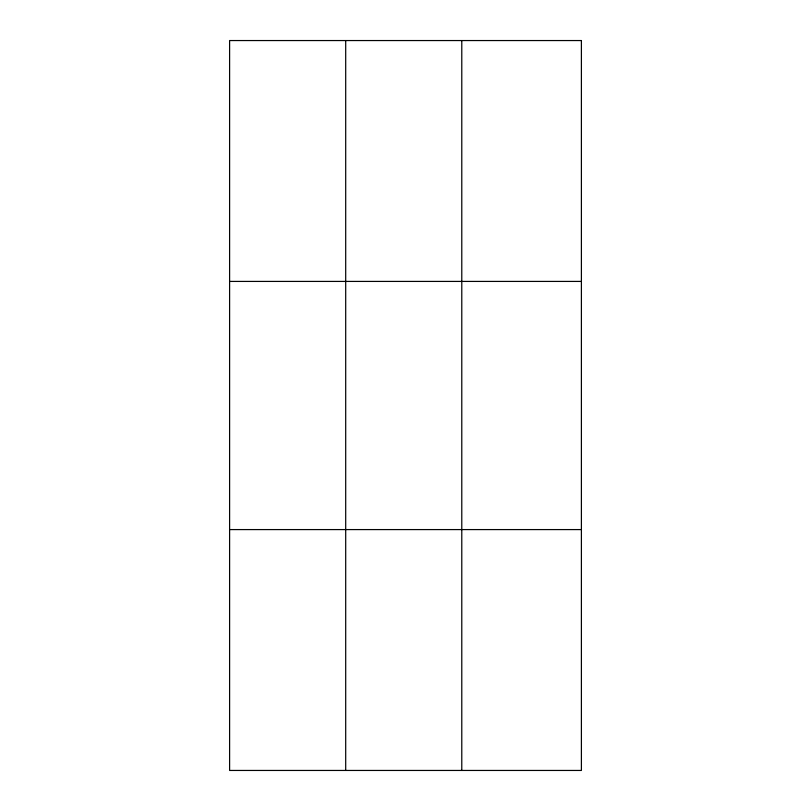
<?xml version="1.0" encoding="UTF-8"?>
<svg xmlns="http://www.w3.org/2000/svg" width="811" height="811" viewBox="0 0 811 811"><rect width="100%" height="100%" fill="white"/><g stroke="black" fill="none" stroke-linecap="round" stroke-linejoin="round"><path stroke-width="1.22" d="M345.699 770.45L345.699 40.55M461.783 770.45L461.783 40.55M229.604 281.417L581.396 281.417M229.604 529.583L581.396 529.583M581.396 40.55L581.396 770.45L229.604 770.45L229.604 40.55L581.396 40.55"/></g></svg>
